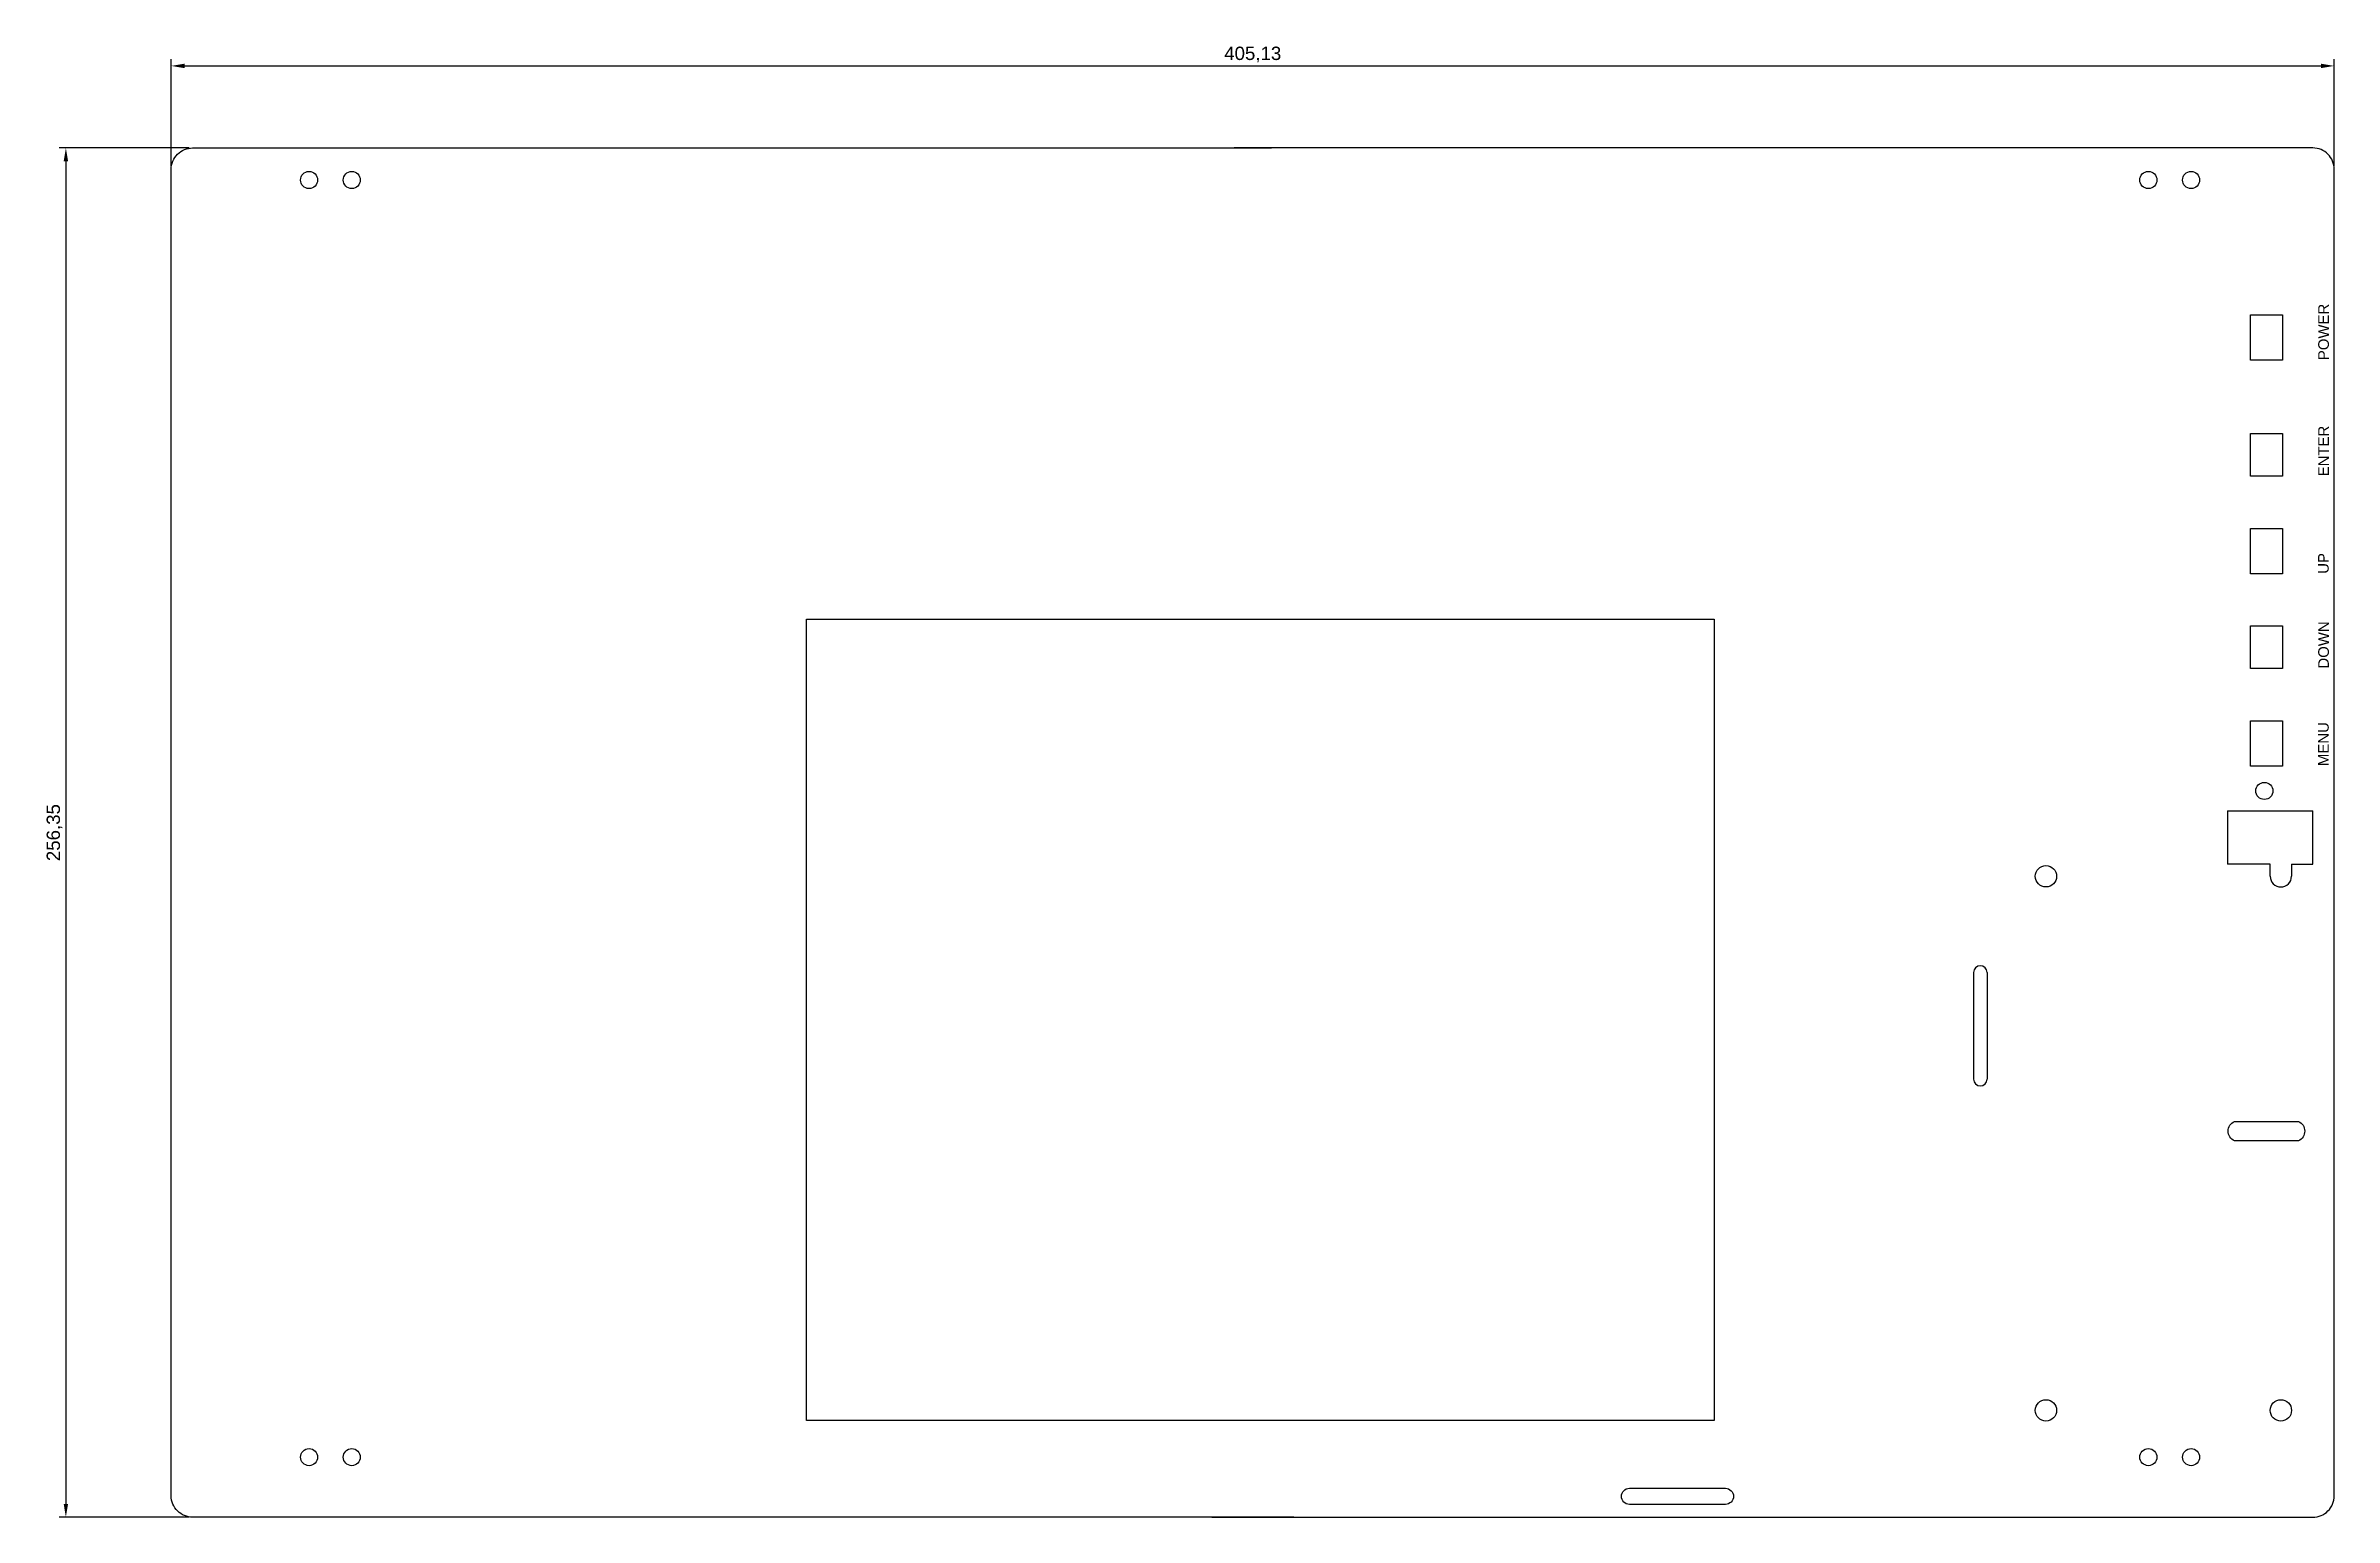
# Model space of a CAD drawing. Header units: millimetres. Extents: x 2441 to 2869, y 1391 to 1667.
import ezdxf

# ---------------------------------------------------------------- set-up
doc = ezdxf.new("R2010")
doc.units = ezdxf.units.MM
doc.styles.get("Standard").update_dxf_attribs({"font": 'arial.ttf'})
doc.dimstyles.new('ISO-25', dxfattribs={"dimtxt": 2.5, "dimasz": 2.5, "dimexe": 1.25, "dimexo": 0.625, "dimtad": 1, "dimtxsty": 'Standard', "dimcen": 2.5, "dimadec": 0, "dimazin": 0, "dimtfac": 1, "dimtmove": 0, "dimatfit": 3, "dimfxl": 1, "dimarcsym": 0})

# ---------------------------------------------------------------- blocks, each defined once
blk = doc.blocks.new('*D2')
at = {"color": 0, "lineweight": -2, "transparency": 16777216}
for p, q in [((2464.23, 1644.22), (2464.23, 1664.21)), ((2869.36, 1644.22), (2869.36, 1664.21)), ((2466.73, 1662.96), (2866.86, 1662.96))]:
    blk.add_line(p, q, dxfattribs=at)
at = {"color": 0, "transparency": 16777216}
for points in [[(2466.73, 1663.37), (2466.73, 1662.54), (2464.23, 1662.96)], [(2866.86, 1663.37), (2866.86, 1662.54), (2869.36, 1662.96)]]:
    blk.add_solid(points, dxfattribs=at)
at = {"layer": 'Defpoints', "color": 0, "transparency": 16777216}
for p in [(2869.36, 1662.96), (2464.23, 1643.6), (2869.36, 1643.6)]:
    blk.add_point(p, dxfattribs=at)
at = {"color": 0, "transparency": 16777216, "insert": (2666.8, 1665.08), "char_height": 2.5, "attachment_point": 5}
blk.add_mtext('405,13', dxfattribs=at)
blk = doc.blocks.new('*D3')
at = {"color": 0, "lineweight": -2, "transparency": 16777216}
for p, q in [((2467.61, 1647.6), (2443.25, 1647.6)), ((2444.5, 1645.1), (2444.5, 1393.75)), ((2467.61, 1391.25), (2443.25, 1391.25))]:
    blk.add_line(p, q, dxfattribs=at)
at = {"color": 0, "transparency": 16777216}
for points in [[(2444.09, 1645.1), (2444.92, 1645.1), (2444.5, 1647.6)], [(2444.09, 1393.75), (2444.92, 1393.75), (2444.5, 1391.25)]]:
    blk.add_solid(points, dxfattribs=at)
at = {"layer": 'Defpoints', "color": 0, "transparency": 16777216}
for p in [(2468.23, 1647.6), (2444.5, 1391.25), (2468.23, 1391.25)]:
    blk.add_point(p, dxfattribs=at)
at = {"color": 0, "transparency": 16777216, "insert": (2442.38, 1519.42), "char_height": 2.5, "attachment_point": 5, "rotation": 90}
blk.add_mtext('256,35', dxfattribs=at)

msp = doc.modelspace()

# ---------------------------------------------------------------- linework, layer by layer
for p, q in [((2849.362, 1523.524), (2865.362, 1523.524)), ((2849.362, 1523.524), (2849.362, 1513.524)), ((2865.362, 1513.524), (2865.362, 1523.524)), ((2857.362, 1513.524), (2849.362, 1513.524)), ((2857.362, 1511.247), (2857.362, 1513.524)), ((2861.362, 1513.524), (2865.362, 1513.524)), ((2861.362, 1513.524), (2861.362, 1511.247)), ((2801.827, 1493.247), (2801.827, 1473.247)), ((2804.327, 1493.247), (2804.327, 1473.247))]:
    msp.add_line(p, q)
for points in [[(2674.469, 1391.248), (2468.232, 1391.248, -0.4142136), (2464.232, 1395.248), (2464.232, 1643.598, -0.4142136), (2468.232, 1647.598), (2498.047, 1647.598), (2670.297, 1647.598)], [(2659.126, 1391.248), (2865.362, 1391.248, 0.4142136), (2869.362, 1395.248), (2869.362, 1643.598, 0.4142136), (2865.362, 1647.598), (2835.547, 1647.598), (2663.297, 1647.598)]]:
    msp.add_lwpolyline(points, format="xyb")
for points in [[(2853.662, 1616.374), (2859.662, 1616.374), (2859.662, 1612.124), (2859.662, 1607.874), (2853.662, 1607.874)], [(2859.662, 1594.124), (2859.662, 1590.124), (2859.662, 1586.124), (2853.662, 1586.124), (2853.662, 1594.124)], [(2853.662, 1576.374), (2859.662, 1576.374), (2859.662, 1572.124), (2859.662, 1567.874), (2853.662, 1567.874)], [(2753.222, 1559.368), (2753.222, 1409.368), (2583.222, 1409.368), (2583.222, 1484.368), (2583.222, 1559.368)], [(2859.662, 1558.124), (2859.662, 1554.124), (2859.662, 1550.124), (2853.662, 1550.124), (2853.662, 1558.124)], [(2853.662, 1540.374), (2859.662, 1540.374), (2859.662, 1536.124), (2859.662, 1531.874), (2853.662, 1531.874)]]:
    msp.add_lwpolyline(points, close=True)
for points in [[(2850.662, 1461.714, -0.645754), (2850.662, 1465.36), (2862.662, 1465.36, -0.6457501), (2862.662, 1461.714)], [(2755.347, 1396.655, -1), (2755.347, 1393.655), (2737.347, 1393.655, -1), (2737.347, 1396.655)]]:
    msp.add_lwpolyline(points, format="xyb", close=True)
for centre, radius in [((2490.047, 1641.598), 1.6), ((2490.047, 1641.598), 1.6), ((2498.047, 1641.598), 1.6), ((2498.047, 1641.598), 1.6), ((2834.547, 1641.598), 1.6), ((2834.547, 1641.598), 1.6), ((2842.547, 1641.598), 1.6), ((2842.547, 1641.598), 1.6), ((2856.272, 1527.224), 1.6), ((2815.362, 1511.247), 2), ((2815.362, 1411.247), 2), ((2859.362, 1411.247), 2), ((2490.047, 1402.498), 1.6), ((2490.047, 1402.498), 1.6), ((2498.047, 1402.498), 1.6), ((2498.047, 1402.498), 1.6), ((2834.547, 1402.498), 1.6), ((2834.547, 1402.498), 1.6), ((2842.547, 1402.498), 1.6), ((2842.547, 1402.498), 1.6)]:
    msp.add_circle(centre, radius)
for centre, radius, start, end in [((2859.362, 1511.247), 2, 180, 0), ((2803.077, 1493.247), 1.25, 0, 180), ((2803.077, 1473.247), 1.25, 180, 0)]:
    msp.add_arc(centre, radius, start, end)

# ---------------------------------------------------------------- texts
for s, p in [('POWER', (2868.363, 1607.874)), ('ENTER', (2868.362, 1586.124)), ('UP', (2868.328, 1567.874)), ('DOWN', (2868.363, 1550.124)), ('MENU', (2868.328, 1531.874))]:
    msp.add_text(s, height=2, rotation=90).set_placement(p)

# ---------------------------------------------------------------- dimensions: what is measured, and where the dimension line sits
dim = msp.add_linear_dim(base=(2869.362, 1662.957), p1=(2464.232, 1643.598), p2=(2869.362, 1643.598), dimstyle='ISO-25')
dim.commit()
dim.dimension.update_dxf_attribs({"geometry": '*D2', "text_midpoint": (2666.797, 1665.085)})
dim = msp.add_linear_dim(base=(2444.504, 1391.248), p1=(2468.232, 1647.598), p2=(2468.232, 1391.248), angle=90, dimstyle='ISO-25')
dim.commit()
dim.dimension.update_dxf_attribs({"geometry": '*D3', "text_midpoint": (2442.376, 1519.423)})

doc.saveas('drawing.dxf')
